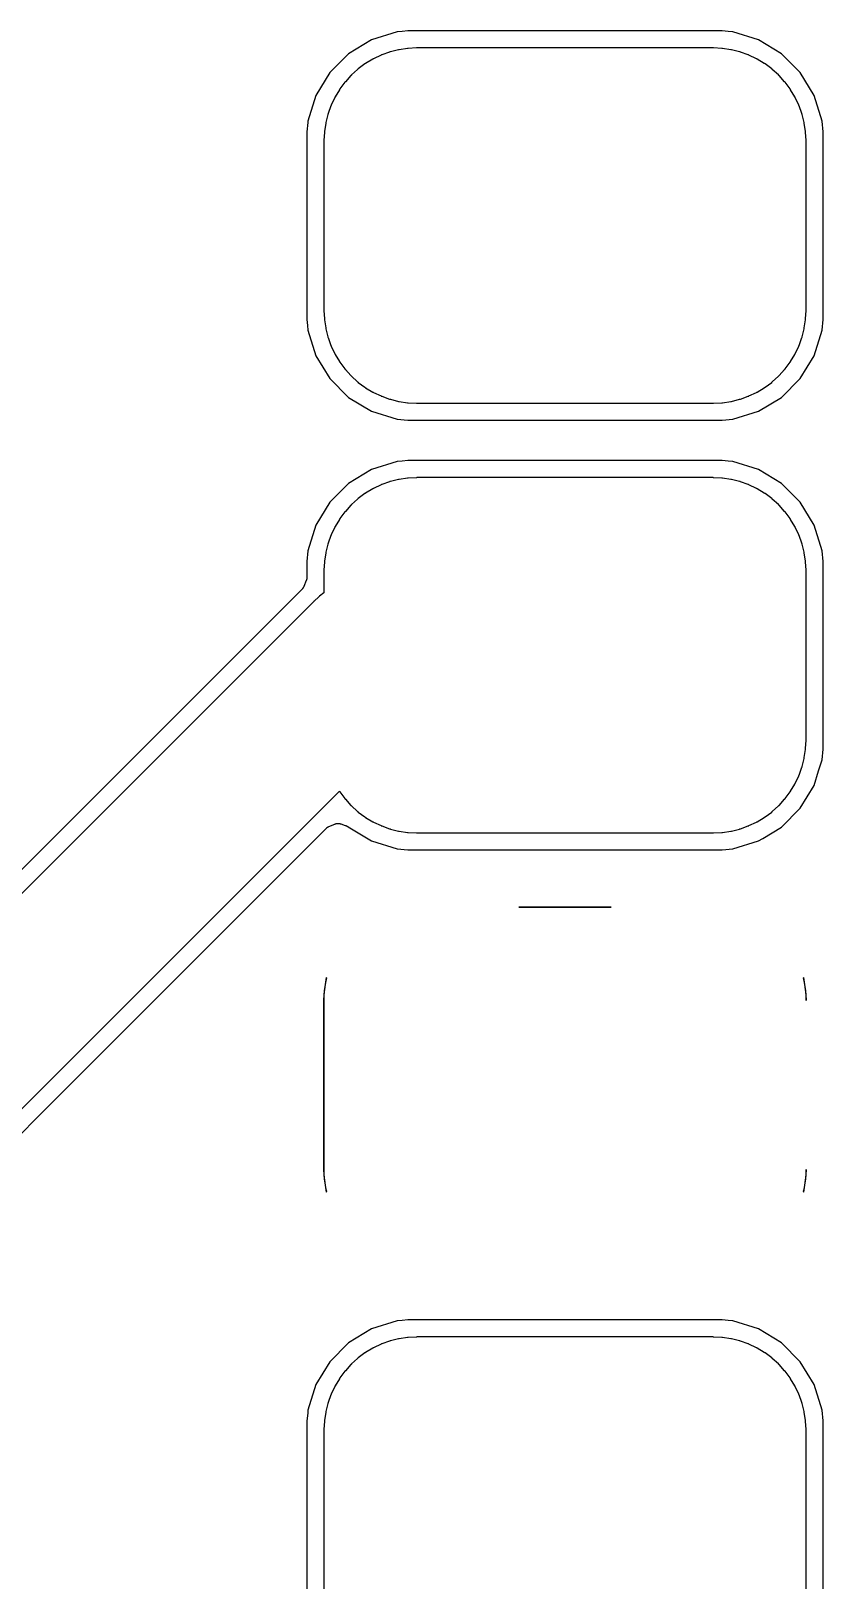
# Model space of a CAD drawing. Header units: metres. Extents: x 95.8 to 136.2, y -96.2 to -61.8.
# Drawn here: x 104.96 to 109.64, y -86.99 to -77.83 of the extents above; entities that cross this region are included whole.
import ezdxf

# ---------------------------------------------------------------- set-up
doc = ezdxf.new("R2010")
doc.units = ezdxf.units.M

msp = doc.modelspace()

# ---------------------------------------------------------------- linework, layer by layer
for points in [[(106.5911, -78.4242), (106.5911, -79.5328), (106.5943, -79.5684), (106.5968, -79.5959), (106.644, -79.7474), (106.7258, -79.8826), (106.8375, -79.9943), (106.9727, -80.076), (107.1242, -80.1233), (107.1873, -80.129), (109.0459, -80.129), (109.109, -80.1233), (109.2605, -80.076), (109.3957, -79.9943), (109.5074, -79.8826), (109.5891, -79.7474), (109.6364, -79.5959), (109.6421, -79.5328), (109.6421, -78.4242), (109.6364, -78.3611), (109.5891, -78.2096), (109.5074, -78.0744), (109.3957, -77.9627), (109.2605, -77.8809), (109.109, -77.8337), (109.0822, -77.8313), (109.0459, -77.828), (107.1873, -77.828), (107.1542, -77.831), (107.1242, -77.8337), (106.9727, -77.8809), (106.8375, -77.9627), (106.7258, -78.0744), (106.644, -78.2096), (106.5968, -78.3611), (106.5962, -78.3682), (106.5911, -78.4242)], [(106.6945, -79.5348), (106.7017, -79.5834), (106.7019, -79.5846), (106.7022, -79.5858), (106.7024, -79.587), (106.7027, -79.5882), (106.7146, -79.6358), (106.7149, -79.637), (106.7153, -79.6382), (106.7157, -79.6393), (106.7161, -79.6405), (106.7326, -79.6867), (106.733, -79.6878), (106.7335, -79.689), (106.7339, -79.6901), (106.7345, -79.6912), (106.7554, -79.7356), (106.756, -79.7367), (106.7565, -79.7378), (106.7571, -79.7388), (106.7578, -79.7399), (106.783, -79.782), (106.7836, -79.783), (106.7843, -79.7841), (106.785, -79.7851), (106.7857, -79.7861), (106.8149, -79.8255), (106.8157, -79.8265), (106.8164, -79.8274), (106.8172, -79.8284), (106.818, -79.8293), (106.851, -79.8656), (106.8518, -79.8665), (106.8527, -79.8674), (106.8536, -79.8683), (106.8545, -79.8691), (106.8908, -79.9021), (106.8917, -79.9029), (106.8927, -79.9037), (106.8936, -79.9044), (106.8946, -79.9052), (106.934, -79.9344), (106.935, -79.9351), (106.936, -79.9358), (106.9371, -79.9365), (106.9381, -79.9371), (106.9802, -79.9623), (106.9813, -79.963), (106.9823, -79.9636), (106.9834, -79.9641), (106.9845, -79.9647), (107.0289, -79.9856), (107.03, -79.9862), (107.0311, -79.9866), (107.0323, -79.9871), (107.0334, -79.9875), (107.0796, -80.004), (107.0808, -80.0044), (107.0819, -80.0048), (107.0831, -80.0052), (107.0843, -80.0055), (107.1319, -80.0174), (107.1331, -80.0177), (107.1343, -80.0179), (107.1355, -80.0182), (107.1367, -80.0184), (107.1853, -80.0256), (107.1865, -80.0257), (107.1877, -80.0259), (107.1889, -80.026), (107.1901, -80.026), (107.2391, -80.0284), (107.2404, -80.0285), (107.2416, -80.0285), (108.9916, -80.0285), (108.9928, -80.0285), (108.9941, -80.0284), (109.0431, -80.026), (109.0443, -80.026), (109.0455, -80.0259), (109.0467, -80.0257), (109.0479, -80.0256), (109.0965, -80.0184), (109.0977, -80.0182), (109.0989, -80.0179), (109.1001, -80.0177), (109.1013, -80.0174), (109.1489, -80.0055), (109.1501, -80.0052), (109.1513, -80.0048), (109.1524, -80.0044), (109.1536, -80.004), (109.1998, -79.9875), (109.2009, -79.9871), (109.2021, -79.9866), (109.2032, -79.9862), (109.2043, -79.9856), (109.2487, -79.9647), (109.2498, -79.9641), (109.2509, -79.9636), (109.2519, -79.963), (109.253, -79.9623), (109.2951, -79.9371), (109.2961, -79.9365), (109.2972, -79.9358), (109.2982, -79.9351), (109.2992, -79.9344), (109.3386, -79.9052), (109.3396, -79.9044), (109.3405, -79.9037), (109.3415, -79.9029), (109.3424, -79.9021), (109.3787, -79.8691), (109.3796, -79.8683), (109.3805, -79.8674), (109.3814, -79.8665), (109.3822, -79.8656), (109.4152, -79.8293), (109.416, -79.8284), (109.4168, -79.8274), (109.4175, -79.8265), (109.4183, -79.8255), (109.4475, -79.7861), (109.4482, -79.7851), (109.4489, -79.7841), (109.4496, -79.783), (109.4502, -79.782), (109.4754, -79.7399), (109.4761, -79.7388), (109.4767, -79.7378), (109.4772, -79.7367), (109.4778, -79.7356), (109.4987, -79.6912), (109.4993, -79.6901), (109.4997, -79.689), (109.5002, -79.6878), (109.5006, -79.6867), (109.5171, -79.6405), (109.5175, -79.6393), (109.5179, -79.6382), (109.5183, -79.637), (109.5186, -79.6358), (109.5305, -79.5882), (109.5308, -79.587), (109.531, -79.5858), (109.5313, -79.5846), (109.5315, -79.5834), (109.5387, -79.5348), (109.5388, -79.5336), (109.539, -79.5324), (109.5391, -79.5312), (109.5391, -79.53), (109.5415, -79.481), (109.5416, -79.4797), (109.5416, -79.4785), (109.5416, -78.4785), (109.5416, -78.4773), (109.5415, -78.476), (109.5391, -78.427), (109.5391, -78.4258), (109.539, -78.4246), (109.5388, -78.4234), (109.5387, -78.4222), (109.5315, -78.3736), (109.5313, -78.3724), (109.531, -78.3712), (109.5308, -78.37), (109.5305, -78.3688), (109.5186, -78.3212), (109.5183, -78.32), (109.5179, -78.3188), (109.5175, -78.3177), (109.5171, -78.3165), (109.5006, -78.2703), (109.5002, -78.2692), (109.4997, -78.268), (109.4993, -78.2669), (109.4987, -78.2658), (109.4778, -78.2214), (109.4772, -78.2203), (109.4767, -78.2192), (109.4761, -78.2182), (109.4754, -78.2171), (109.4502, -78.175), (109.4496, -78.174), (109.4489, -78.1729), (109.4482, -78.1719), (109.4475, -78.1709), (109.4183, -78.1315), (109.4175, -78.1305), (109.4168, -78.1296), (109.416, -78.1286), (109.4152, -78.1277), (109.3822, -78.0914), (109.3814, -78.0905), (109.3805, -78.0896), (109.3796, -78.0887), (109.3787, -78.0879), (109.3424, -78.0549), (109.3415, -78.0541), (109.3405, -78.0533), (109.3396, -78.0526), (109.3386, -78.0518), (109.2992, -78.0226), (109.2982, -78.0219), (109.2972, -78.0212), (109.2961, -78.0205), (109.2951, -78.0199), (109.253, -77.9947), (109.2519, -77.994), (109.2509, -77.9934), (109.2498, -77.9929), (109.2487, -77.9923), (109.2043, -77.9714), (109.2032, -77.9708), (109.2021, -77.9704), (109.2009, -77.9699), (109.1998, -77.9695), (109.1536, -77.953), (109.1524, -77.9526), (109.1513, -77.9522), (109.1501, -77.9518), (109.1489, -77.9515), (109.1013, -77.9396), (109.1001, -77.9393), (109.0989, -77.9391), (109.0977, -77.9388), (109.0965, -77.9386), (109.0479, -77.9314), (109.0467, -77.9313), (109.0455, -77.9311), (109.0443, -77.931), (109.0431, -77.931), (108.9941, -77.9286), (108.9928, -77.9285), (108.9916, -77.9285), (107.2416, -77.9285), (107.2404, -77.9285), (107.2391, -77.9286), (107.1901, -77.931), (107.1889, -77.931), (107.1877, -77.9311), (107.1865, -77.9313), (107.1853, -77.9314), (107.1367, -77.9386), (107.1355, -77.9388), (107.1343, -77.9391), (107.1331, -77.9393), (107.1319, -77.9396), (107.0843, -77.9515), (107.0831, -77.9518), (107.0819, -77.9522), (107.0808, -77.9526), (107.0796, -77.953), (107.0334, -77.9695), (107.0323, -77.9699), (107.0311, -77.9704), (107.03, -77.9708), (107.0289, -77.9714), (106.9845, -77.9923), (106.9834, -77.9929), (106.9823, -77.9934), (106.9813, -77.994), (106.9802, -77.9947), (106.9381, -78.0199), (106.9371, -78.0205), (106.936, -78.0212), (106.935, -78.0219), (106.934, -78.0226), (106.8946, -78.0518), (106.8936, -78.0526), (106.8927, -78.0533), (106.8917, -78.0541), (106.8908, -78.0549), (106.8545, -78.0879), (106.8536, -78.0887), (106.8527, -78.0896), (106.8518, -78.0905), (106.851, -78.0914), (106.818, -78.1277), (106.8172, -78.1286), (106.8164, -78.1296), (106.8157, -78.1305), (106.8149, -78.1315), (106.7857, -78.1709), (106.785, -78.1719), (106.7843, -78.1729), (106.7836, -78.174), (106.783, -78.175), (106.7578, -78.2171), (106.7571, -78.2182), (106.7565, -78.2192), (106.756, -78.2203), (106.7554, -78.2214), (106.7345, -78.2658), (106.7339, -78.2669), (106.7335, -78.268), (106.733, -78.2692), (106.7326, -78.2703), (106.7161, -78.3165), (106.7157, -78.3177), (106.7153, -78.3188), (106.7149, -78.32), (106.7146, -78.3212), (106.7027, -78.3688), (106.7024, -78.37), (106.7022, -78.3712), (106.7019, -78.3724), (106.7017, -78.3736), (106.6945, -78.4222), (106.6944, -78.4234), (106.6942, -78.4246), (106.6941, -78.4258), (106.6941, -78.427), (106.6917, -78.476), (106.6916, -78.4773), (106.6916, -78.4785), (106.6916, -79.4785), (106.6916, -79.4797), (106.6917, -79.481), (106.6941, -79.53), (106.6941, -79.5312), (106.6942, -79.5324), (106.6944, -79.5336), (106.6945, -79.5348)], [(104.1234, -85.1231), (105.7627, -83.4838), (106.705, -82.5416), (106.7058, -82.5407), (106.7067, -82.5399), (106.7077, -82.5391), (106.7086, -82.5383), (106.7095, -82.5375), (106.7105, -82.5368), (106.7115, -82.536), (106.7125, -82.5354), (106.7136, -82.5347), (106.7146, -82.534), (106.7157, -82.5334), (106.7167, -82.5328), (106.7178, -82.5323), (106.7189, -82.5317), (106.72, -82.5312), (106.7212, -82.5307), (106.7558, -82.5164), (106.7569, -82.5159), (106.7581, -82.5155), (106.7592, -82.5151), (106.7604, -82.5147), (106.7615, -82.5144), (106.7627, -82.5141), (106.7639, -82.5138), (106.7651, -82.5136), (106.7662, -82.5133), (106.7674, -82.5131), (106.7686, -82.513), (106.7698, -82.5128), (106.771, -82.5127), (106.7722, -82.5126), (106.7734, -82.5126), (106.7747, -82.5126), (106.7759, -82.5126), (106.7771, -82.5126), (106.7783, -82.5127), (106.7795, -82.5128), (106.7807, -82.5129), (106.7819, -82.5131), (106.7831, -82.5132), (106.7843, -82.5134), (106.7855, -82.5137), (106.7866, -82.514), (106.7878, -82.5143), (106.789, -82.5146), (106.7901, -82.5149), (106.7913, -82.5153), (106.8171, -82.5242), (106.8173, -82.5243), (106.8185, -82.5246), (106.8196, -82.525), (106.8208, -82.5254), (106.822, -82.5258), (106.8231, -82.5263), (106.8243, -82.5268), (106.8245, -82.5269), (106.8248, -82.527), (106.8259, -82.5275), (106.827, -82.528), (106.828, -82.5285), (106.8291, -82.5291), (106.8301, -82.5297), (106.8312, -82.5303), (106.8322, -82.5309), (106.8332, -82.5316), (106.8341, -82.5322), (106.8346, -82.5326), (106.9727, -82.616), (107.1242, -82.6633), (107.1873, -82.669), (109.0459, -82.669), (109.109, -82.6633), (109.2605, -82.616), (109.286, -82.6007), (109.3957, -82.5343), (109.5074, -82.4226), (109.5891, -82.2874), (109.6157, -82.2021), (109.6364, -82.1359), (109.6421, -82.0728), (109.6421, -80.9642), (109.6364, -80.9011), (109.5891, -80.7496), (109.5074, -80.6144), (109.3957, -80.5027), (109.2605, -80.4209), (109.109, -80.3737), (109.0822, -80.3713), (109.0459, -80.368), (107.1873, -80.368), (107.1542, -80.371), (107.1242, -80.3737), (106.9727, -80.4209), (106.8375, -80.5027), (106.7258, -80.6144), (106.644, -80.7496), (106.5968, -80.9011), (106.5911, -80.9642), (106.5911, -81.0574), (106.5911, -81.0586), (106.591, -81.0598), (106.591, -81.061), (106.5909, -81.0623), (106.5907, -81.0635), (106.5906, -81.0647), (106.5904, -81.0659), (106.5901, -81.0671), (106.5899, -81.0683), (106.5896, -81.0695), (106.5893, -81.0707), (106.5889, -81.0719), (106.5886, -81.0731), (106.5882, -81.0742), (106.5877, -81.0754), (106.5873, -81.0765), (106.5729, -81.1112), (106.5725, -81.1123), (106.5719, -81.1134), (106.5714, -81.1145), (106.5708, -81.1156), (106.5703, -81.1167), (106.5696, -81.1177), (106.569, -81.1188), (106.5683, -81.1198), (106.5676, -81.1208), (106.5669, -81.1218), (106.5662, -81.1228), (106.5654, -81.1237), (106.5646, -81.1247), (106.5638, -81.1256), (106.563, -81.1265), (106.5621, -81.1274), (102.163, -85.5265)], [(102.6803, -86.4243), (106.7829, -82.3218), (106.783, -82.322), (106.7836, -82.323), (106.7843, -82.3241), (106.785, -82.3251), (106.7857, -82.3261), (106.8149, -82.3655), (106.8157, -82.3665), (106.8164, -82.3674), (106.8172, -82.3684), (106.818, -82.3693), (106.851, -82.4056), (106.8518, -82.4065), (106.8527, -82.4074), (106.8536, -82.4083), (106.8545, -82.4091), (106.8908, -82.4421), (106.8917, -82.4429), (106.8927, -82.4437), (106.8936, -82.4444), (106.8946, -82.4452), (106.934, -82.4744), (106.935, -82.4751), (106.936, -82.4758), (106.9371, -82.4765), (106.9381, -82.4771), (106.9802, -82.5023), (106.9813, -82.503), (106.9823, -82.5036), (106.9834, -82.5041), (106.9845, -82.5047), (107.0289, -82.5256), (107.03, -82.5262), (107.0311, -82.5266), (107.0323, -82.5271), (107.0334, -82.5275), (107.0796, -82.544), (107.0808, -82.5444), (107.0819, -82.5448), (107.0831, -82.5452), (107.0843, -82.5455), (107.1319, -82.5574), (107.1331, -82.5577), (107.1343, -82.5579), (107.1355, -82.5582), (107.1367, -82.5584), (107.1853, -82.5656), (107.1865, -82.5657), (107.1877, -82.5659), (107.1889, -82.566), (107.1901, -82.566), (107.2391, -82.5684), (107.2404, -82.5685), (107.2416, -82.5685), (108.9916, -82.5685), (108.9928, -82.5685), (108.9941, -82.5684), (109.0431, -82.566), (109.0443, -82.566), (109.0455, -82.5659), (109.0467, -82.5657), (109.0479, -82.5656), (109.0965, -82.5584), (109.0977, -82.5582), (109.0989, -82.5579), (109.1001, -82.5577), (109.1013, -82.5574), (109.1489, -82.5455), (109.1501, -82.5452), (109.1513, -82.5448), (109.1524, -82.5444), (109.1536, -82.544), (109.1998, -82.5275), (109.2009, -82.5271), (109.2021, -82.5266), (109.2032, -82.5262), (109.2043, -82.5256), (109.2487, -82.5047), (109.2498, -82.5041), (109.2509, -82.5036), (109.2519, -82.503), (109.253, -82.5023), (109.2951, -82.4771), (109.2961, -82.4765), (109.2972, -82.4758), (109.2982, -82.4751), (109.2992, -82.4744), (109.3386, -82.4452), (109.3396, -82.4444), (109.3405, -82.4437), (109.3415, -82.4429), (109.3424, -82.4421), (109.3787, -82.4091), (109.3796, -82.4083), (109.3805, -82.4074), (109.3814, -82.4065), (109.3822, -82.4056), (109.4152, -82.3693), (109.416, -82.3684), (109.4168, -82.3674), (109.4175, -82.3665), (109.4183, -82.3655), (109.4475, -82.3261), (109.4482, -82.3251), (109.4489, -82.3241), (109.4496, -82.323), (109.4502, -82.322), (109.4754, -82.2799), (109.4761, -82.2788), (109.4767, -82.2778), (109.4772, -82.2767), (109.4778, -82.2756), (109.4987, -82.2312), (109.4993, -82.2301), (109.4997, -82.229), (109.5002, -82.2278), (109.5006, -82.2267), (109.5171, -82.1805), (109.5175, -82.1793), (109.5179, -82.1782), (109.5183, -82.177), (109.5186, -82.1758), (109.5305, -82.1282), (109.5308, -82.127), (109.531, -82.1258), (109.5313, -82.1246), (109.5315, -82.1234), (109.5387, -82.0748), (109.5388, -82.0736), (109.539, -82.0724), (109.5391, -82.0712), (109.5391, -82.07), (109.5415, -82.021), (109.5416, -82.0197), (109.5416, -82.0185), (109.5416, -81.0185), (109.5416, -81.0173), (109.5415, -81.016), (109.5391, -80.967), (109.5391, -80.9658), (109.539, -80.9646), (109.5388, -80.9634), (109.5387, -80.9622), (109.5315, -80.9136), (109.5313, -80.9124), (109.531, -80.9112), (109.5308, -80.91), (109.5305, -80.9088), (109.5186, -80.8612), (109.5183, -80.86), (109.5179, -80.8588), (109.5175, -80.8577), (109.5171, -80.8565), (109.5006, -80.8103), (109.5002, -80.8092), (109.4997, -80.808), (109.4993, -80.8069), (109.4987, -80.8058), (109.4778, -80.7614), (109.4772, -80.7603), (109.4767, -80.7592), (109.4761, -80.7582), (109.4754, -80.7571), (109.4502, -80.715), (109.4496, -80.714), (109.4489, -80.7129), (109.4482, -80.7119), (109.4475, -80.7109), (109.4183, -80.6715), (109.4175, -80.6705), (109.4168, -80.6696), (109.416, -80.6686), (109.4152, -80.6677), (109.3822, -80.6314), (109.3814, -80.6305), (109.3805, -80.6296), (109.3796, -80.6287), (109.3787, -80.6279), (109.3424, -80.5949), (109.3415, -80.5941), (109.3405, -80.5933), (109.3396, -80.5926), (109.3386, -80.5918), (109.2992, -80.5626), (109.2982, -80.5619), (109.2972, -80.5612), (109.2961, -80.5605), (109.2951, -80.5599), (109.253, -80.5347), (109.2519, -80.534), (109.2509, -80.5334), (109.2498, -80.5329), (109.2487, -80.5323), (109.2043, -80.5114), (109.2032, -80.5108), (109.2021, -80.5104), (109.2009, -80.5099), (109.1998, -80.5095), (109.1536, -80.493), (109.1524, -80.4926), (109.1513, -80.4922), (109.1501, -80.4918), (109.1489, -80.4915), (109.1013, -80.4796), (109.1001, -80.4793), (109.0989, -80.4791), (109.0977, -80.4788), (109.0965, -80.4786), (109.0479, -80.4714), (109.0467, -80.4713), (109.0455, -80.4711), (109.0443, -80.471), (109.0431, -80.471), (108.9941, -80.4686), (108.9928, -80.4685), (108.9916, -80.4685), (107.2416, -80.4685), (107.2404, -80.4685), (107.2391, -80.4686), (107.1901, -80.471), (107.1889, -80.471), (107.1877, -80.4711), (107.1865, -80.4713), (107.1853, -80.4714), (107.1367, -80.4786), (107.1355, -80.4788), (107.1343, -80.4791), (107.1331, -80.4793), (107.1319, -80.4796), (107.0843, -80.4915), (107.0831, -80.4918), (107.0819, -80.4922), (107.0808, -80.4926), (107.0796, -80.493), (107.0334, -80.5095), (107.0323, -80.5099), (107.0311, -80.5104), (107.03, -80.5108), (107.0289, -80.5114), (106.9845, -80.5323), (106.9834, -80.5329), (106.9823, -80.5334), (106.9813, -80.534), (106.9802, -80.5347), (106.9381, -80.5599), (106.9371, -80.5605), (106.936, -80.5612), (106.935, -80.5619), (106.934, -80.5626), (106.8946, -80.5918), (106.8936, -80.5926), (106.8927, -80.5933), (106.8917, -80.5941), (106.8908, -80.5949), (106.8545, -80.6279), (106.8536, -80.6287), (106.8527, -80.6296), (106.8518, -80.6305), (106.851, -80.6314), (106.818, -80.6677), (106.8172, -80.6686), (106.8164, -80.6696), (106.8157, -80.6705), (106.8149, -80.6715), (106.7857, -80.7109), (106.785, -80.7119), (106.7843, -80.7129), (106.7836, -80.714), (106.783, -80.715), (106.7578, -80.7571), (106.7571, -80.7582), (106.7565, -80.7592), (106.756, -80.7603), (106.7554, -80.7614), (106.7345, -80.8058), (106.7339, -80.8069), (106.7335, -80.808), (106.733, -80.8092), (106.7326, -80.8103), (106.7161, -80.8565), (106.7157, -80.8577), (106.7153, -80.8588), (106.7149, -80.86), (106.7146, -80.8612), (106.7027, -80.9088), (106.7024, -80.91), (106.7022, -80.9112), (106.7019, -80.9124), (106.7017, -80.9136), (106.6945, -80.9622), (106.6944, -80.9634), (106.6942, -80.9646), (106.6941, -80.9658), (106.6941, -80.967), (106.6917, -81.016), (106.6916, -81.0173), (106.6916, -81.0185), (106.6916, -81.1499), (106.6658, -81.169), (106.6649, -81.1697), (106.6639, -81.1705), (106.663, -81.1713), (106.662, -81.1721), (106.6329, -81.1985), (106.632, -81.1993), (106.6312, -81.2002), (102.1755, -85.6558)], [(108.3888, -83.0085), (108.3888, -83.0085), (107.8444, -83.0085), (107.8444, -83.0085), (108.3888, -83.0085)], [(106.6916, -83.5225), (106.6916, -84.5945), (106.7045, -84.6928), (106.708, -84.6893), (106.7027, -84.6682), (106.7024, -84.667), (106.7022, -84.6658), (106.7019, -84.6646), (106.7017, -84.6634), (106.6945, -84.6148), (106.6944, -84.6136), (106.6942, -84.6124), (106.6941, -84.6112), (106.6941, -84.61), (106.6917, -84.561), (106.6916, -84.5597), (106.6916, -84.5585), (106.6916, -83.5585), (106.6916, -83.5573), (106.6917, -83.556), (106.6941, -83.507), (106.6941, -83.5058), (106.6942, -83.5046), (106.6944, -83.5034), (106.6945, -83.5022), (106.7017, -83.4536), (106.7019, -83.4524), (106.7022, -83.4512), (106.7024, -83.45), (106.7027, -83.4488), (106.708, -83.4277), (106.7045, -83.4242), (106.6916, -83.5225)], [(109.5416, -83.5584), (109.5416, -83.5225), (109.5287, -83.4242), (109.5252, -83.4277), (109.5305, -83.4488), (109.5308, -83.45), (109.531, -83.4512), (109.5313, -83.4524), (109.5315, -83.4536), (109.5387, -83.5022), (109.5388, -83.5034), (109.539, -83.5046), (109.5391, -83.5058), (109.5391, -83.507), (109.5415, -83.556), (109.5416, -83.5573), (109.5416, -83.5584)], [(109.5252, -84.6893), (109.5287, -84.6928), (109.5416, -84.5945), (109.5416, -84.5586), (109.5416, -84.5597), (109.5415, -84.561), (109.5391, -84.61), (109.5391, -84.6112), (109.539, -84.6124), (109.5388, -84.6136), (109.5387, -84.6148), (109.5315, -84.6634), (109.5313, -84.6646), (109.531, -84.6658), (109.5308, -84.667), (109.5305, -84.6682), (109.5252, -84.6893)], [(109.6421, -87.1528), (109.6421, -86.0442), (109.6364, -85.9811), (109.5891, -85.8296), (109.5074, -85.6944), (109.3957, -85.5827), (109.2605, -85.5009), (109.109, -85.4537), (109.0822, -85.4513), (109.0459, -85.448), (107.1873, -85.448), (107.1542, -85.451), (107.1242, -85.4537), (106.9727, -85.5009), (106.8375, -85.5827), (106.7258, -85.6944), (106.644, -85.8296), (106.5968, -85.9811), (106.5953, -85.998), (106.5911, -86.0442), (106.5911, -87.1528)], [(109.5416, -87.0985), (109.5416, -86.0985), (109.5416, -86.0973), (109.5415, -86.096), (109.5391, -86.047), (109.5391, -86.0458), (109.539, -86.0446), (109.5388, -86.0434), (109.5387, -86.0422), (109.5315, -85.9936), (109.5313, -85.9924), (109.531, -85.9912), (109.5308, -85.99), (109.5305, -85.9888), (109.5186, -85.9412), (109.5183, -85.94), (109.5179, -85.9388), (109.5175, -85.9377), (109.5171, -85.9365), (109.5006, -85.8903), (109.5002, -85.8892), (109.4997, -85.888), (109.4993, -85.8869), (109.4987, -85.8858), (109.4778, -85.8414), (109.4772, -85.8403), (109.4767, -85.8392), (109.4761, -85.8382), (109.4754, -85.8371), (109.4502, -85.795), (109.4496, -85.794), (109.4489, -85.7929), (109.4482, -85.7919), (109.4475, -85.7909), (109.4183, -85.7515), (109.4175, -85.7505), (109.4168, -85.7496), (109.416, -85.7486), (109.4152, -85.7477), (109.3822, -85.7114), (109.3814, -85.7105), (109.3805, -85.7096), (109.3796, -85.7087), (109.3787, -85.7079), (109.3424, -85.6749), (109.3415, -85.6741), (109.3405, -85.6733), (109.3396, -85.6726), (109.3386, -85.6718), (109.2992, -85.6426), (109.2982, -85.6419), (109.2972, -85.6412), (109.2961, -85.6405), (109.2951, -85.6399), (109.253, -85.6147), (109.2519, -85.614), (109.2509, -85.6134), (109.2498, -85.6129), (109.2487, -85.6123), (109.2043, -85.5914), (109.2032, -85.5908), (109.2021, -85.5904), (109.2009, -85.5899), (109.1998, -85.5895), (109.1536, -85.573), (109.1524, -85.5726), (109.1513, -85.5722), (109.1501, -85.5718), (109.1489, -85.5715), (109.1013, -85.5596), (109.1001, -85.5593), (109.0989, -85.5591), (109.0977, -85.5588), (109.0965, -85.5586), (109.0479, -85.5514), (109.0467, -85.5513), (109.0455, -85.5511), (109.0443, -85.551), (109.0431, -85.551), (108.9941, -85.5486), (108.9928, -85.5485), (108.9916, -85.5485), (107.2416, -85.5485), (107.2404, -85.5485), (107.2391, -85.5486), (107.1901, -85.551), (107.1889, -85.551), (107.1877, -85.5511), (107.1865, -85.5513), (107.1853, -85.5514), (107.1367, -85.5586), (107.1355, -85.5588), (107.1343, -85.5591), (107.1331, -85.5593), (107.1319, -85.5596), (107.0843, -85.5715), (107.0831, -85.5718), (107.0819, -85.5722), (107.0808, -85.5726), (107.0796, -85.573), (107.0334, -85.5895), (107.0323, -85.5899), (107.0311, -85.5904), (107.03, -85.5908), (107.0289, -85.5914), (106.9845, -85.6123), (106.9834, -85.6129), (106.9823, -85.6134), (106.9813, -85.614), (106.9802, -85.6147), (106.9381, -85.6399), (106.9371, -85.6405), (106.936, -85.6412), (106.935, -85.6419), (106.934, -85.6426), (106.8946, -85.6718), (106.8936, -85.6726), (106.8927, -85.6733), (106.8917, -85.6741), (106.8908, -85.6749), (106.8545, -85.7079), (106.8536, -85.7087), (106.8527, -85.7096), (106.8518, -85.7105), (106.851, -85.7114), (106.818, -85.7477), (106.8172, -85.7486), (106.8164, -85.7496), (106.8157, -85.7505), (106.8149, -85.7515), (106.7857, -85.7909), (106.785, -85.7919), (106.7843, -85.7929), (106.7836, -85.794), (106.783, -85.795), (106.7578, -85.8371), (106.7571, -85.8382), (106.7565, -85.8392), (106.756, -85.8403), (106.7554, -85.8414), (106.7345, -85.8858), (106.7339, -85.8869), (106.7335, -85.888), (106.733, -85.8892), (106.7326, -85.8903), (106.7161, -85.9365), (106.7157, -85.9377), (106.7153, -85.9388), (106.7149, -85.94), (106.7146, -85.9412), (106.7027, -85.9888), (106.7024, -85.99), (106.7022, -85.9912), (106.7019, -85.9924), (106.7017, -85.9936), (106.6945, -86.0422), (106.6944, -86.0434), (106.6942, -86.0446), (106.6941, -86.0458), (106.6941, -86.047), (106.6917, -86.096), (106.6916, -86.0973), (106.6916, -86.0985), (106.6916, -87.0985)]]:
    msp.add_lwpolyline(points)

doc.saveas('drawing.dxf')
